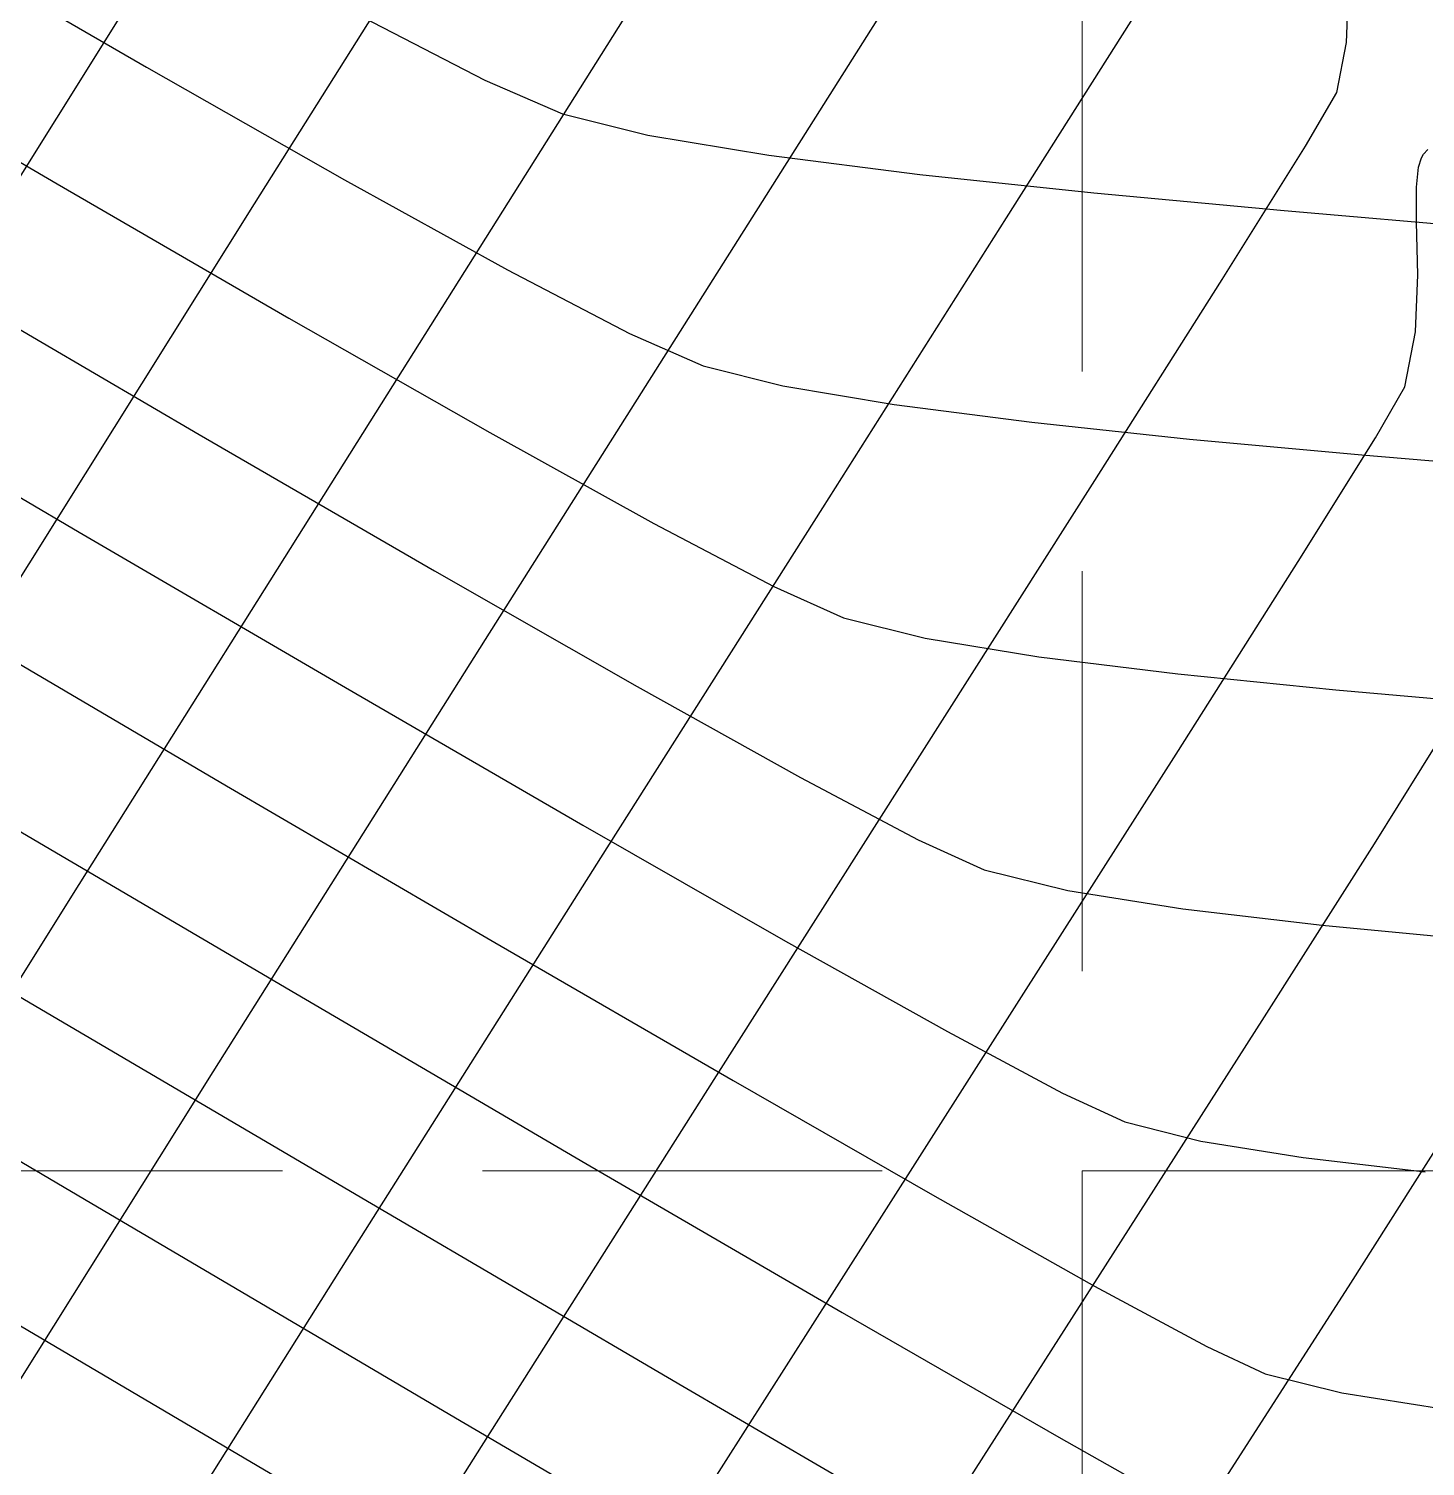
# Model space of a CAD drawing. Header units: inches. Extents: x 2547543 to 2548696, y 7125653 to 7126375.
# Drawn here: x 2547839.05 to 2547853.01, y 7125885.42 to 7125899.8 of the extents above; entities that cross this region are included whole.
import ezdxf

# ---------------------------------------------------------------- set-up
doc = ezdxf.new("R2010")
doc.units = ezdxf.units.IN
doc.header["$MEASUREMENT"] = 0
doc.linetypes.add('HIDDEN', pattern=[0.375, 0.25, -0.125])
for name, color, linetype in [('CONT-MJR', 6, 'Continuous'), ('CONT-MNR', 14, 'Continuous'), ('GRID', 254, 'HIDDEN'), ('V-TOPO-MAJR-E', 6, 'Continuous'), ('V-TOPO-MINR-E', 14, 'Continuous')]:
    doc.layers.add(name, color=color, linetype=linetype)

msp = doc.modelspace()

# ---------------------------------------------------------------- linework, layer by layer
at = {"layer": 'CONT-MJR', "color": 35, "extrusion": (0.8452130737738442, -0.5344294714195412, 0), "elevation": -1654814.71799337}
msp.add_lwpolyline([(7384547.577824345, 575), (7384550.191034329, 575)], dxfattribs=at)
at = {"layer": 'CONT-MJR', "color": 35, "elevation": 575}
for points in [[(2547846.98685011, 7125895.012312548), (2547848.824367744, 7125897.911716583)], [(2547839.435190955, 7125883.050008841), (2547842.231607617, 7125887.493456963)]]:
    msp.add_lwpolyline(points, dxfattribs=at)
at = {"layer": 'CONT-MJR', "color": 35, "extrusion": (0.8448391133850686, -0.5350204411933541, 0), "elevation": -1659978.703973716}
msp.add_lwpolyline([(7383380.89800388, 575), (7383385.04327492, 575)], dxfattribs=at)
at = {"layer": 'CONT-MJR', "color": 35, "extrusion": (0.8454384068230638, -0.5340729353454261, 0), "elevation": -1651699.973444958}
msp.add_lwpolyline([(7385232.549100372, 575), (7385237.300207539, 575)], dxfattribs=at)
at = {"layer": 'CONT-MNR', "color": 35, "extrusion": (0.8466080156302687, -0.5322169368505467, 0), "elevation": -1635500.763154599}
msp.add_lwpolyline([(7388846.70417827, 578), (7388851.78213276, 578)], dxfattribs=at)
at = {"layer": 'CONT-MNR', "color": 35}
for points, elevation in [([(2547845.993260441, 7125897.459249942), (2547847.963538818, 7125900.575069926)], 576), ([(2547836.86835494, 7125894.984746616), (2547840.149645238, 7125900.231630243)], 579), ([(2547850.982490864, 7125897.296702591), (2547851.815987664, 7125898.630132908)], 574), ([(2547852.998229671, 7125898.54911605), (2547853.038456019, 7125898.597522007)], 573), ([(2547852.947566328, 7125898.418528363), (2547852.977374481, 7125898.514037273)], 573), ([(2547852.927337726, 7125897.869802704), (2547852.926770604, 7125898.219278719)], 573), ([(2547843.613773258, 7125893.691777075), (2547845.993260441, 7125897.459249942)], 576), ([(2547849.685332087, 7125895.247978107), (2547850.982490864, 7125897.296702591)], 574), ([(2547852.810676336, 7125896.221186934), (2547852.915818444, 7125896.772543754)], 573), ([(2547847.980667142, 7125892.56472851), (2547849.685332087, 7125895.247978107)], 574), ([(2547845.924651835, 7125889.327722851), (2547847.980667142, 7125892.56472851)], 574), ([(2547848.974739807, 7125890.11641742), (2547850.546448681, 7125892.583806607)], 573), ([(2547849.96910277, 7125887.667280693), (2547851.407738173, 7125889.919143368)], 572), ([(2547837.887761971, 7125884.582867255), (2547840.890224644, 7125889.367899965)], 576), ([(2547844.915783835, 7125883.740559989), (2547847.080634233, 7125887.144151072)], 573), ([(2547840.983193363, 7125881.515519549), (2547843.573441973, 7125885.617730181)], 574)]:
    msp.add_lwpolyline(points, dxfattribs=dict(at, elevation=elevation))
at = {"layer": 'CONT-MNR', "color": 35, "extrusion": (0.9992104076748357, -0.03973111116353028, 0), "elevation": 2262720.548501792}
msp.add_lwpolyline([(7221502.110983408, 574.0000000000009), (7221502.627531987, 574.0000000000009)], dxfattribs=at)
at = {"layer": 'CONT-MNR', "color": 35, "extrusion": (0.8460725247609865, -0.5330678032338567, 0), "elevation": -1642926.157002761}
msp.add_lwpolyline([(7387197.494508438, 577.0000000000005), (7387202.26139481, 577.0000000000005)], dxfattribs=at)
at = {"layer": 'CONT-MNR', "color": 35, "extrusion": (0.9822986709655774, -0.1873214376927005, 0), "elevation": 1167918.08387908}
msp.add_lwpolyline([(7477028.605627548, 574), (7477029.11381909, 574)], dxfattribs=at)
at = {"layer": 'CONT-MNR', "color": 35, "extrusion": (0.8636285598981435, -0.5041286646564136, 0), "elevation": -1391972.166210575}
msp.add_lwpolyline([(7438574.705658116, 574.0000000000005), (7438575.327878278, 574.0000000000005)], dxfattribs=at)
at = {"layer": 'CONT-MNR', "color": 35, "extrusion": (0.9945975286556524, -0.1038063388819228, 0), "elevation": 1794374.818955576}
msp.add_lwpolyline([(7351884.042683977, 573), (7351884.243015908, 573)], dxfattribs=at)
at = {"layer": 'CONT-MNR', "color": 35, "extrusion": (0.8595623771102255, -0.511030840416328, 0), "elevation": -1451515.344590556}
msp.add_lwpolyline([(7427185.714057028, 573), (7427185.754867068, 573)], dxfattribs=at)
at = {"layer": 'CONT-MNR', "color": 35, "extrusion": (0.847333389485442, -0.531061321377402, 0), "elevation": -1625417.827636064}
msp.add_lwpolyline([(7391065.490657157, 578), (7391071.319485979, 578)], dxfattribs=at)
at = {"layer": 'CONT-MNR', "color": 35, "extrusion": (0.9997764851258668, 0.02114189654141002, 0), "elevation": 2697938.439839386}
msp.add_lwpolyline([(7070438.155340162, 573.0000000000009), (7070438.682644748, 573.0000000000009)], dxfattribs=at)
at = {"layer": 'CONT-MNR', "color": 35, "extrusion": (0.9992104076665201, -0.03973111137266166, 0), "elevation": 2262721.352389254}
msp.add_lwpolyline([(7221499.247042529, 573.0000000000009), (7221499.817565233, 573.0000000000009)], dxfattribs=at)
at = {"layer": 'CONT-MNR', "color": 35, "extrusion": (0.8665196884826215, -0.4991428948427299, 0), "elevation": -1349075.844385286}
msp.add_lwpolyline([(7446471.411069762, 573), (7446472.001296565, 573)], dxfattribs=at)
at = {"layer": 'CONT-MNR', "color": 35, "extrusion": (0.8467632618531824, -0.5319699036371878, 0), "elevation": -1633342.749507098}
msp.add_lwpolyline([(7389316.870497958, 577), (7389322.339894788, 577)], dxfattribs=at)
at = {"layer": 'CONT-MNR', "color": 35, "extrusion": (0.8483529398307638, -0.5294310998425581, 0), "elevation": -1611192.630710828}
msp.add_lwpolyline([(7394185.476014398, 573.0000000000009), (7394186.934107516, 573.0000000000009)], dxfattribs=at)
at = {"layer": 'CONT-MNR', "color": 35, "extrusion": (0.8445523583394258, -0.535472981599739, 0), "elevation": -1663929.760710765}
msp.add_lwpolyline([(7382494.515704693, 573.0000000000009), (7382496.752344709, 573.0000000000009)], dxfattribs=at)
at = {"layer": 'CONT-MNR', "color": 35, "extrusion": (0.8461351102655862, -0.5329684560795737, 0), "elevation": -1642056.622014095}
msp.add_lwpolyline([(7387384.011647843, 576), (7387389.121797577, 576)], dxfattribs=at)
at = {"layer": 'CONT-MNR', "color": 35, "extrusion": (0.8488571170324061, -0.5286223556220756, 0), "elevation": -1604142.896486002}
msp.add_lwpolyline([(7395715.634513099, 572.0000000000009), (7395716.978313853, 572.0000000000009)], dxfattribs=at)
at = {"layer": 'CONT-MNR', "color": 35, "extrusion": (0.8442121786414322, -0.5360091393189921, 0), "elevation": -1668614.934660635}
msp.add_lwpolyline([(7381434.693573462, 572), (7381436.742176654, 572)], dxfattribs=at)
at = {"layer": 'CONT-MNR', "color": 35, "extrusion": (0.8476958092665191, -0.5304826245523799, 0), "elevation": -1620368.579322213}
msp.add_lwpolyline([(7392166.705393643, 577), (7392172.753469609, 577)], dxfattribs=at)
at = {"layer": 'CONT-MNR', "color": 35, "extrusion": (0.843319041754635, -0.5374132430579323, 0), "elevation": -1680898.161225249}
msp.add_lwpolyline([(7378643.080476482, 573), (7378646.60496271, 573)], dxfattribs=at)
at = {"layer": 'CONT-MNR', "color": 35, "extrusion": (0.8446597461424761, -0.5353035711131844, 0), "elevation": -1662451.112560811}
msp.add_lwpolyline([(7382818.500413562, 574.0000000000009), (7382822.892706065, 574.0000000000009)], dxfattribs=at)
at = {"layer": 'CONT-MNR', "color": 35, "extrusion": (0.8438748763005393, -0.5365400200812142, 0), "elevation": -1673255.171786624}
msp.add_lwpolyline([(7380381.932623831, 571.0000000000009), (7380383.793387723, 571.0000000000009)], dxfattribs=at)
at = {"layer": 'CONT-MNR', "color": 35, "extrusion": (0.8424135682435463, -0.5388314950327012, 0), "elevation": -1693309.321374869}
msp.add_lwpolyline([(7375803.05019439, 572), (7375806.264667275, 572)], dxfattribs=at)
at = {"layer": 'CONT-MNR', "color": 35, "extrusion": (0.8419096789276916, -0.5396184694095185, 0), "elevation": -1700198.887202898}
msp.add_lwpolyline([(7374219.172653357, 571.0000000000005), (7374221.591820047, 571.0000000000005)], dxfattribs=at)
at = {"layer": 'GRID', "color": 252, "linetype": 'HIDDEN', "lineweight": 0, "ltscale": 16}
for p, q in [((2547849.583313598, 7126356.376313465), (2547849.583313598, 7125726.296813901)), ((2547561.583313602, 7125888.376313471), (2548677.583313586, 7125888.376313471))]:
    msp.add_line(p, q, dxfattribs=at)
at = {"layer": 'V-TOPO-MAJR-E', "color": 35}
for points, elevation in [([(2547836.662160758, 7125896.467911482), (2547839.550519354, 7125894.768442823)], 570), ([(2547848.233869859, 7125889.770179777), (2547849.385140009, 7125889.1545493)], 570), ([(2547849.385140009, 7125889.1545493), (2547850.007764567, 7125888.866105891)], 570), ([(2547840.142746613, 7125886.127773302), (2547844.037345211, 7125883.832121715)], 565)]:
    msp.add_lwpolyline(points, dxfattribs=dict(at, elevation=elevation))
at = {"layer": 'V-TOPO-MAJR-E', "color": 35, "extrusion": (-0.5047469633545569, -0.8632673415485805, 0), "elevation": -7437566.509147856}
msp.add_lwpolyline([(-1397307.070086466, 570), (-1397303.986731657, 570)], dxfattribs=at)
at = {"layer": 'V-TOPO-MAJR-E', "color": 35, "extrusion": (0.5014446733371796, 0.8651897130582225, 0), "elevation": 7442851.409336142}
msp.add_lwpolyline([(1368874.321432399, 570), (1368871.576657368, 570)], dxfattribs=at)
at = {"layer": 'V-TOPO-MAJR-E', "color": 35, "extrusion": (0.4964968297118357, 0.8680385349085008, 0), "elevation": 7450545.46910232}
msp.add_lwpolyline([(1326355.42283219, 570.0000000000009), (1326353.08729828, 570.0000000000009)], dxfattribs=at)
at = {"layer": 'V-TOPO-MAJR-E', "color": 35, "extrusion": (-0.4882289734232694, -0.8727155719420049, 0), "elevation": -7462808.294038701}
msp.add_lwpolyline([(-1255520.874288434, 570.0000000000009), (-1255519.01857909, 570.0000000000009)], dxfattribs=at)
at = {"layer": 'V-TOPO-MAJR-E', "color": 35, "extrusion": (-0.2423140809763154, -0.9701978592846944, 0), "elevation": -7530902.056493541}
msp.add_lwpolyline([(745215.4115818681, 570), (745216.1979095647, 570)], dxfattribs=at)
at = {"layer": 'V-TOPO-MAJR-E', "color": 35, "extrusion": (-0.1597688272169424, -0.9871544569365642, 0), "elevation": -7441419.895272183}
msp.add_lwpolyline([(1376627.36729039, 570.0000000000009), (1376628.401656143, 570.0000000000009)], dxfattribs=at)
at = {"layer": 'V-TOPO-MAJR-E', "color": 35, "extrusion": (0.5082607800404779, 0.861203216129994, 0), "elevation": 7431803.269385315}
msp.add_lwpolyline([(1427605.161648869, 565), (1427600.316663194, 565)], dxfattribs=at)
at = {"layer": 'V-TOPO-MAJR-E', "color": 35, "extrusion": (-0.1174134597334364, -0.9930831181091665, 0), "elevation": -7375751.674871016}
msp.add_lwpolyline([(1693553.378147956, 570), (1693554.609061894, 570)], dxfattribs=at)
at = {"layer": 'V-TOPO-MINR-E', "color": 35, "extrusion": (-0.5014041368176138, -0.8652132058528601, 0), "elevation": -7442919.90879889}
msp.add_lwpolyline([(-1368533.050793648, 573), (-1368530.440059676, 573)], dxfattribs=at)
at = {"layer": 'V-TOPO-MINR-E', "color": 35, "extrusion": (-0.4581914090146502, -0.8888535496386172, 0), "elevation": -7501280.931252}
msp.add_lwpolyline([(-1000367.381825283, 574.0000000000009), (-1000366.000408913, 574.0000000000009)], dxfattribs=at)
at = {"layer": 'V-TOPO-MINR-E', "color": 35, "extrusion": (-0.5054149488368734, -0.8628764277068997, 0), "elevation": -7436485.712330868}
msp.add_lwpolyline([(-1403067.968420793, 572.0000000000005), (-1403065.002487759, 572.0000000000005)], dxfattribs=at)
at = {"layer": 'V-TOPO-MINR-E', "color": 35, "extrusion": (-0.4945160287898875, -0.8691685091338038, 0), "elevation": -7453555.203458467}
msp.add_lwpolyline([(-1309368.994272436, 573), (-1309366.716804731, 573)], dxfattribs=at)
at = {"layer": 'V-TOPO-MINR-E', "color": 35}
for points, elevation in [([(2547843.608903831, 7125899.28983752), (2547844.385093355, 7125898.952182311)], 574), ([(2547842.202425892, 7125898.29296043), (2547843.835176345, 7125897.391475119)], 573), ([(2547847.958422661, 7125898.347343331), (2547849.697884817, 7125898.162492585)], 574), ([(2547843.835176345, 7125897.391475119), (2547845.053759586, 7125896.756719228)], 573), ([(2547845.053759586, 7125896.756719228), (2547845.790761158, 7125896.430663206)], 573), ([(2547845.790761158, 7125896.430663206), (2547846.588265834, 7125896.231017676)], 573), ([(2547849.079035896, 7125895.866898081), (2547850.657477096, 7125895.699478099)], 573), ([(2547840.748995785, 7125895.744733457), (2547843.104029415, 7125894.380389343)], 571), ([(2547850.657477096, 7125895.699478099), (2547852.381406283, 7125895.539854048)], 573), ([(2547852.381406283, 7125895.539854048), (2547854.193411364, 7125895.386552968)], 573), ([(2547846.498180584, 7125894.222968472), (2547847.196428961, 7125893.909144101)], 572), ([(2547847.196428961, 7125893.909144101), (2547848.013587213, 7125893.706247309)], 572), ([(2547849.148383522, 7125893.520256205), (2547850.537726648, 7125893.348706531)], 572), ([(2547850.537726648, 7125893.348706531), (2547852.118525348, 7125893.189134029)], 572), ([(2547838.543327058, 7125892.017314283), (2547841.716913995, 7125890.15047866)], 568), ([(2547850.589090012, 7125890.99872693), (2547851.984520731, 7125890.834472299)], 571), ([(2547843.709044308, 7125890.660357282), (2547846.089740193, 7125889.279547492)], 569), ([(2547835.692768375, 7125890.400223965), (2547839.601784796, 7125888.09306581)], 566), ([(2547846.089740193, 7125889.279547492), (2547848.108222179, 7125888.122581631)], 569), ([(2547844.6178265, 7125888.452082775), (2547847.182831076, 7125886.960308576)], 568), ([(2547839.601784796, 7125888.09306581), (2547843.25597803, 7125885.940480252)], 566), ([(2547849.706795029, 7125887.224443615), (2547850.827763505, 7125886.620117362)], 569), ([(2547845.586769836, 7125886.223779588), (2547848.330254991, 7125884.622981259)], 567), ([(2547843.25597803, 7125885.940480252), (2547846.580358529, 7125883.987271539)], 566)]:
    msp.add_lwpolyline(points, dxfattribs=dict(at, elevation=elevation))
at = {"layer": 'V-TOPO-MINR-E', "color": 35, "extrusion": (-0.2404593954127993, -0.970659198255346, 0), "elevation": -7529472.484219337}
msp.add_lwpolyline([(759599.2342996427, 574), (759600.1116659653, 574)], dxfattribs=at)
at = {"layer": 'V-TOPO-MINR-E', "color": 35, "extrusion": (-0.1637189596534358, -0.9865070208822625, 0), "elevation": -7446879.709814339}
msp.add_lwpolyline([(1346822.485635948, 574), (1346823.715104877, 574)], dxfattribs=at)
at = {"layer": 'V-TOPO-MINR-E', "color": 35, "extrusion": (-0.1266089607002007, -0.9919527060653724, 0), "elevation": -7391134.530832006}
msp.add_lwpolyline([(1625140.572121722, 574.0000000000009), (1625142.093188075, 574.0000000000009)], dxfattribs=at)
at = {"layer": 'V-TOPO-MINR-E', "color": 35, "extrusion": (-0.5012596337108454, -0.865296931470388, 0), "elevation": -7443146.900568544}
msp.add_lwpolyline([(-1367287.595008478, 572.0000000000009), (-1367284.916214054, 572.0000000000009)], dxfattribs=at)
at = {"layer": 'V-TOPO-MINR-E', "color": 35, "extrusion": (-0.09309395530901102, -0.9956573283439057, 0), "elevation": -7332142.132427084}
msp.add_lwpolyline([(1873407.178142177, 574.0000000000009), (1873409.091238668, 574.0000000000009)], dxfattribs=at)
at = {"layer": 'V-TOPO-MINR-E', "color": 35, "extrusion": (-0.08563849735175454, -0.9963262757607739, 0), "elevation": -7317913.582971552}
msp.add_lwpolyline([(1928240.302817194, 574.0000000000009), (1928242.315014497, 574.0000000000009)], dxfattribs=at)
at = {"layer": 'V-TOPO-MINR-E', "color": 35, "extrusion": (0.5049850552173298, 0.8631280866749445, 0), "elevation": 7437182.261313518}
msp.add_lwpolyline([(1399360.982095498, 571), (1399357.945293972, 571)], dxfattribs=at)
at = {"layer": 'V-TOPO-MINR-E', "color": 35, "extrusion": (-0.4951156156265085, -0.8688270985430782, 0), "elevation": -7452648.52205032}
msp.add_lwpolyline([(-1314508.970045752, 572.0000000000009), (-1314506.655185278, 572.0000000000009)], dxfattribs=at)
at = {"layer": 'V-TOPO-MINR-E', "color": 35, "extrusion": (-0.1657403610678378, -0.9861694239394684, 0), "elevation": -7449621.99467977}
msp.add_lwpolyline([(1331559.787975443, 573.0000000000009), (1331560.918844964, 573.0000000000009)], dxfattribs=at)
at = {"layer": 'V-TOPO-MINR-E', "color": 35, "extrusion": (-0.1274036978257166, -0.9918509453442759, 0), "elevation": -7392431.946178753}
msp.add_lwpolyline([(1619219.647029917, 573.0000000000009), (1619221.033872491, 573.0000000000009)], dxfattribs=at)
at = {"layer": 'V-TOPO-MINR-E', "color": 35, "extrusion": (0.485038740804083, 0.8744926643026742, 0), "elevation": 7467346.45148881}
msp.add_lwpolyline([(1228264.919788354, 572.0000000000009), (1228263.045539992, 572.0000000000009)], dxfattribs=at)
at = {"layer": 'V-TOPO-MINR-E', "color": 35, "extrusion": (0.4653739904574205, 0.8851141446196287, 0), "elevation": 7492931.261743959}
msp.add_lwpolyline([(1061072.213556543, 572.0000000000009), (1061070.856261094, 572.0000000000009)], dxfattribs=at)
at = {"layer": 'V-TOPO-MINR-E', "color": 35, "extrusion": (0.495775117262845, 0.8684509388002365, 0), "elevation": 7451646.878107972}
msp.add_lwpolyline([(1320164.386430121, 571.0000000000005), (1320162.053687244, 571.0000000000005)], dxfattribs=at)
at = {"layer": 'V-TOPO-MINR-E', "color": 35, "extrusion": (0.5067618396808171, 0.8620860965375291, 0), "elevation": 7434281.221381385}
msp.add_lwpolyline([(1414675.33412065, 569), (1414671.933024187, 569)], dxfattribs=at)
at = {"layer": 'V-TOPO-MINR-E', "color": 35, "extrusion": (-0.1617402398219056, -0.9868333673028858, 0), "elevation": -7444159.229925835}
msp.add_lwpolyline([(1361757.677630391, 572), (1361758.8275675, 572)], dxfattribs=at)
at = {"layer": 'V-TOPO-MINR-E', "color": 35, "extrusion": (0.4866488240464809, 0.8735976889015775, 0), "elevation": 7465069.688054712}
msp.add_lwpolyline([(1242015.940517148, 571), (1242014.070473253, 571)], dxfattribs=at)
at = {"layer": 'V-TOPO-MINR-E', "color": 35, "extrusion": (-0.08746067741096905, -0.9961679727369348, 0), "elevation": -7321423.444388776}
msp.add_lwpolyline([(1914853.234265028, 572), (1914854.950002815, 572)], dxfattribs=at)
at = {"layer": 'V-TOPO-MINR-E', "color": 35, "extrusion": (-0.4685285177165205, -0.8834483731867755, 0), "elevation": -7489096.839650807}
msp.add_lwpolyline([(-1087792.684797572, 571), (-1087791.350918294, 571)], dxfattribs=at)
at = {"layer": 'V-TOPO-MINR-E', "color": 35, "extrusion": (-0.508327955996793, -0.861163567013911, 0), "elevation": -7431694.723110143}
msp.add_lwpolyline([(-1428187.189731533, 567.0000000000009), (-1428182.95612279, 567.0000000000009)], dxfattribs=at)
at = {"layer": 'V-TOPO-MINR-E', "color": 35, "extrusion": (-0.504661140112021, -0.8633175161322948, 0), "elevation": -7437703.936163506}
msp.add_lwpolyline([(-1396565.112928188, 569), (-1396562.002584083, 569)], dxfattribs=at)
at = {"layer": 'V-TOPO-MINR-E', "color": 35, "extrusion": (-0.4151514208724285, -0.9097523276956229, 0), "elevation": -7540539.244126337}
msp.add_lwpolyline([(-640413.4637802462, 571.0000000000009), (-640412.7381815477, 571.0000000000009)], dxfattribs=at)
at = {"layer": 'V-TOPO-MINR-E', "color": 35, "extrusion": (-0.2389376626240929, -0.9710349084248905, 0), "elevation": -7528266.280733223}
msp.add_lwpolyline([(771406.1017452467, 571.0000000000009), (771406.9631264308, 571.0000000000009)], dxfattribs=at)
at = {"layer": 'V-TOPO-MINR-E', "color": 35, "extrusion": (-0.1571466070242328, -0.9875752851812217, 0), "elevation": -7437739.910518237}
msp.add_lwpolyline([(1396383.51460795, 571), (1396384.679645255, 571)], dxfattribs=at)
at = {"layer": 'V-TOPO-MINR-E', "color": 35, "extrusion": (-0.09462869199281007, -0.9955126371130253, 0), "elevation": -7335014.277091538}
msp.add_lwpolyline([(1862105.11913422, 571.0000000000009), (1862106.697253024, 571.0000000000009)], dxfattribs=at)
at = {"layer": 'V-TOPO-MINR-E', "color": 35, "extrusion": (0.5052458379602666, 0.862975459224553, 0), "elevation": 7436754.748245378}
msp.add_lwpolyline([(1401601.464606071, 568), (1401598.103082318, 568)], dxfattribs=at)
at = {"layer": 'V-TOPO-MINR-E', "color": 35, "extrusion": (-0.5072987417939013, -0.8617702632223536, 0), "elevation": -7433395.701444509}
msp.add_lwpolyline([(-1419303.124568189, 567), (-1419299.162837287, 567)], dxfattribs=at)
at = {"layer": 'V-TOPO-MINR-E', "color": 35, "extrusion": (-0.4898223552146979, -0.8718222641868734, 0), "elevation": -7460500.878470167}
msp.add_lwpolyline([(-1269148.596684875, 569), (-1269146.763085395, 569)], dxfattribs=at)
at = {"layer": 'V-TOPO-MINR-E', "color": 35, "extrusion": (0.5059208963424391, 0.8625798784136246, 0), "elevation": 7435654.395497842}
msp.add_lwpolyline([(1407418.018428763, 567.0000000000005), (1407414.409116193, 567.0000000000005)], dxfattribs=at)
at = {"layer": 'V-TOPO-MINR-E', "color": 35, "extrusion": (-0.4989519565154882, -0.8666296470173209, 0), "elevation": -7446758.237873591}
msp.add_lwpolyline([(-1347435.3360432, 568), (-1347432.836863581, 568)], dxfattribs=at)
at = {"layer": 'V-TOPO-MINR-E', "color": 35, "extrusion": (-0.4256979899519828, -0.9048653056399287, 0), "elevation": -7532582.550544394}
msp.add_lwpolyline([(-728013.7928205202, 569), (-728013.1455762712, 569)], dxfattribs=at)
at = {"layer": 'V-TOPO-MINR-E', "color": 35, "extrusion": (-0.2406404011968996, -0.9706143401535932, 0), "elevation": -7529603.45867906}
msp.add_lwpolyline([(758204.969613187, 569.0000000000005), (758205.7606411772, 569.0000000000005)], dxfattribs=at)
at = {"layer": 'V-TOPO-MINR-E', "color": 35, "extrusion": (-0.1545588719366338, -0.9879835803826273, 0), "elevation": -7434051.675048559}
msp.add_lwpolyline([(1415867.194735751, 569.0000000000009), (1415868.215720983, 569.0000000000009)], dxfattribs=at)
at = {"layer": 'V-TOPO-MINR-E', "color": 35, "extrusion": (0.4925000718098824, 0.8703124032594621, 0), "elevation": 7456562.707720144}
msp.add_lwpolyline([(1292074.33572286, 568), (1292072.378393258, 568)], dxfattribs=at)

doc.saveas('drawing.dxf')
